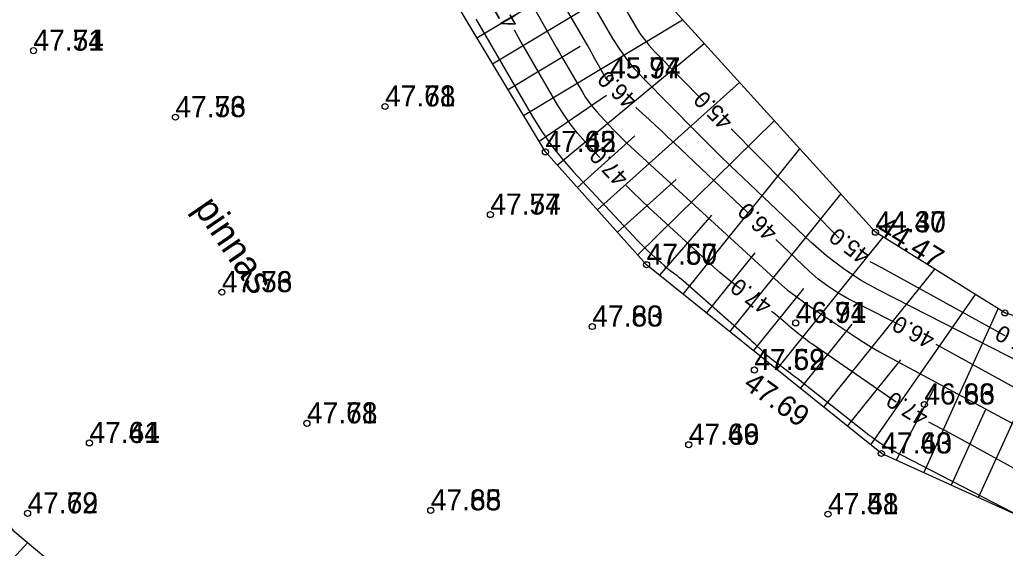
# Model space of a CAD drawing. Extents: x 635184 to 637949, y 6459176 to 6462499.
# Drawn here: x 635822.8 to 635888.3, y 6460772 to 6460807.2 of the extents above; entities that cross this region are included whole.
import ezdxf

# ---------------------------------------------------------------- set-up
doc = ezdxf.new("R2010")
doc.units = 0
for name, color, linetype in [('HALJASTUS', 7, 'Continuous'), ('HORISONTAAL-EH2000', 7, 'Continuous'), ('KORGUS-EH2000', 7, 'Continuous'), ('MOOTKORG', 7, 'Continuous'), ('MOOTKORG-EH2000', 7, 'Continuous'), ('MOOTMPUNKT', 7, 'Continuous'), ('RELJEEF', 7, 'Continuous')]:
    doc.layers.add(name, color=color, linetype=linetype)

msp = doc.modelspace()

# ---------------------------------------------------------------- linework, layer by layer
at = {"layer": 'HORISONTAAL-EH2000'}
for points in [[(635861.908, 6460803.096), (635861.883, 6460803.131), (635861.86, 6460803.168), (635861.766, 6460803.331), (635861.743, 6460803.37), (635861.72, 6460803.41), (635861.697, 6460803.45), (635861.674, 6460803.49), (635861.035, 6460804.619), (635860.921, 6460804.82), (635860.806, 6460805.021), (635860.691, 6460805.222), (635860.575, 6460805.422), (635857.369, 6460810.964), (635857.295, 6460811.091), (635857.221, 6460811.218), (635857.147, 6460811.345), (635857.072, 6460811.472), (635856.784, 6460811.96)], [(635855.63, 6460810.381), (635858.482, 6460805.346), (635858.693, 6460804.973), (635858.906, 6460804.602), (635859.12, 6460804.23), (635859.334, 6460803.86), (635860.218, 6460802.341), (635860.431, 6460801.996), (635860.663, 6460801.665), (635860.912, 6460801.348), (635861.18, 6460801.044), (635862.289, 6460799.856), (635862.569, 6460799.562), (635862.855, 6460799.274), (635863.146, 6460798.991), (635863.442, 6460798.713), (635873.246, 6460789.716), (635873.444, 6460789.539), (635873.647, 6460789.368), (635873.854, 6460789.203), (635874.067, 6460789.043), (635874.925, 6460788.414), (635875.141, 6460788.259), (635875.358, 6460788.105), (635875.576, 6460787.954), (635875.797, 6460787.805), (635878.402, 6460786.062), (635878.914, 6460785.729), (635879.433, 6460785.408), (635879.96, 6460785.1), (635880.494, 6460784.804), (635890.136, 6460779.615)], [(635892.738, 6460782.657), (635879.925, 6460789.188), (635878.705, 6460789.865), (635877.544, 6460790.624), (635876.441, 6460791.466), (635875.396, 6460792.389), (635870.899, 6460796.658), (635870.102, 6460797.421), (635869.312, 6460798.189), (635868.527, 6460798.964), (635867.749, 6460799.746), (635864.288, 6460803.25), (635863.715, 6460803.868), (635863.185, 6460804.518), (635862.698, 6460805.201), (635862.253, 6460805.917), (635860.187, 6460809.489)], [(635862.007, 6460809.729), (635862.204, 6460809.393), (635862.465, 6460808.945), (635862.725, 6460808.496), (635863.765, 6460806.699), (635864.038, 6460806.26), (635864.337, 6460805.841), (635864.662, 6460805.442), (635865.014, 6460805.063), (635868.298, 6460801.738)], [(635853.148, 6460807.2), (635853.21, 6460807.091), (635853.273, 6460806.982), (635853.336, 6460806.873), (635853.398, 6460806.764), (635856.932, 6460800.686), (635857.527, 6460799.727), (635858.172, 6460798.805), (635858.868, 6460797.921), (635859.614, 6460797.075), (635863.881, 6460792.504), (635864.066, 6460792.309), (635864.255, 6460792.119), (635864.447, 6460791.932), (635864.643, 6460791.749), (635865.628, 6460790.845), (635865.729, 6460790.754), (635865.833, 6460790.667), (635865.939, 6460790.582), (635866.048, 6460790.5), (635866.487, 6460790.179), (635866.596, 6460790.097), (635866.703, 6460790.013), (635866.808, 6460789.927), (635866.911, 6460789.839), (635871.047, 6460786.209), (635871.196, 6460786.077), (635871.343, 6460785.943), (635871.489, 6460785.808), (635871.633, 6460785.672), (635872.208, 6460785.122), (635872.354, 6460784.987), (635872.503, 6460784.857), (635872.657, 6460784.731), (635872.814, 6460784.609), (635874.025, 6460783.699), (635874.28, 6460783.507), (635874.533, 6460783.313), (635874.784, 6460783.118), (635875.035, 6460782.921), (635879.033, 6460779.75), (635879.17, 6460779.644), (635879.309, 6460779.539), (635879.449, 6460779.437), (635879.591, 6460779.338), (635880.162, 6460778.944), (635880.306, 6460778.848), (635880.453, 6460778.756), (635880.602, 6460778.669), (635880.755, 6460778.587), (635889.475, 6460774.075)], [(635861.378, 6460798.009), (635860.397, 6460799.06), (635859.89, 6460799.635), (635859.417, 6460800.235), (635858.979, 6460800.862), (635858.575, 6460801.513), (635856.6, 6460804.91), (635856.345, 6460805.351), (635856.091, 6460805.792), (635855.838, 6460806.235), (635855.698, 6460806.48)], [(635871.226, 6460794.321), (635866.321, 6460798.976), (635865.908, 6460799.367), (635865.493, 6460799.756), (635865.076, 6460800.144), (635864.657, 6460800.529), (635863.772, 6460801.342)], [(635870.097, 6460799.916), (635877.286, 6460792.638)], [(635870.725, 6460789.283), (635870.592, 6460789.38), (635870.167, 6460789.7), (635869.752, 6460790.032), (635869.345, 6460790.374), (635868.948, 6460790.729), (635864.679, 6460794.647), (635864.117, 6460795.172), (635863.566, 6460795.708), (635863.134, 6460796.146)], [(635881.453, 6460786.805), (635880.76, 6460787.162), (635877.891, 6460788.624), (635877.191, 6460789.013), (635876.524, 6460789.449), (635875.89, 6460789.933), (635875.289, 6460790.463), (635873.082, 6460792.558)], [(635879.327, 6460791.093), (635879.668, 6460790.919), (635879.88, 6460790.81), (635880.09, 6460790.7), (635880.299, 6460790.588), (635880.507, 6460790.474), (635888.298, 6460786.184)], [(635881.068, 6460781.757), (635875.466, 6460785.623), (635875.325, 6460785.723), (635875.186, 6460785.824), (635875.048, 6460785.927), (635874.912, 6460786.033), (635874.345, 6460786.483), (635874.224, 6460786.58), (635874.105, 6460786.679), (635873.986, 6460786.779), (635873.869, 6460786.88), (635873.404, 6460787.289), (635873.286, 6460787.39), (635873.167, 6460787.488), (635873.045, 6460787.583), (635872.921, 6460787.676), (635872.791, 6460787.771)], [(635883.71, 6460785.596), (635892.68, 6460780.659)], [(635892.305, 6460775.651), (635892.077, 6460775.742), (635891.371, 6460776.052), (635890.677, 6460776.387), (635889.995, 6460776.747), (635885.163, 6460779.403), (635884.882, 6460779.556), (635884.6, 6460779.707), (635884.318, 6460779.857), (635884.034, 6460780.005), (635883.246, 6460780.413)]]:
    msp.add_lwpolyline(points, dxfattribs=at)
at = {"layer": 'KORGUS-EH2000'}
for centre in [(635823.737, 6460805.108), (635879.693, 6460793.037), (635871.651, 6460783.887), (635850.141, 6460774.558)]:
    msp.add_circle(centre, 0.2, dxfattribs=at)
at = {"layer": 'MOOTMPUNKT'}
for centre in [(635823.737, 6460805.108), (635862.058, 6460803.267), (635847.103, 6460801.399), (635833.165, 6460800.688), (635857.763, 6460798.38), (635854.103, 6460794.216), (635879.693, 6460793.037), (635864.488, 6460790.884), (635836.258, 6460789.058), (635888.298, 6460787.68), (635874.399, 6460787.013), (635860.876, 6460786.775), (635871.651, 6460783.887), (635882.949, 6460781.594), (635841.912, 6460780.343), (635827.452, 6460779.038), (635867.289, 6460778.922), (635880.089, 6460778.34), (635850.141, 6460774.558), (635823.343, 6460774.362), (635876.544, 6460774.305)]:
    msp.add_circle(centre, 0.2, dxfattribs=at)
at = {"layer": 'RELJEEF'}
for p, q in [((635854.246, 6460804.223), (635864.652, 6460810.487)), ((635858.185, 6460808.927), (635853.214, 6460805.937)), ((635856.309, 6460800.796), (635866.879, 6460807.159)), ((635858.551, 6460797.502), (635868.303, 6460805.591)), ((635860.069, 6460805.394), (635855.277, 6460802.51)), ((635861.222, 6460794.525), (635870.66, 6460802.992)), ((635861.824, 6460802.136), (635857.34, 6460799.083)), ((635863.894, 6460791.547), (635872.964, 6460800.454)), ((635863.71, 6460799.444), (635859.887, 6460796.013)), ((635866.912, 6460788.936), (635874.665, 6460798.579)), ((635866.46, 6460796.537), (635862.558, 6460793.036)), ((635870.029, 6460786.429), (635877.387, 6460795.579)), ((635868.799, 6460794.171), (635865.353, 6460790.189)), ((635873.146, 6460783.923), (635880.214, 6460792.713)), ((635871.687, 6460791.683), (635868.47, 6460787.683)), ((635876.263, 6460781.416), (635883.635, 6460790.584)), ((635874.91, 6460789.308), (635871.587, 6460785.176)), ((635879.38, 6460778.91), (635886.345, 6460788.897)), ((635882.903, 6460777.061), (635887.856, 6460787.956)), ((635878.133, 6460786.933), (635874.705, 6460782.669)), ((635886.544, 6460775.405), (635891.642, 6460786.619)), ((635881.356, 6460784.557), (635877.822, 6460780.163)), ((635883.726, 6460782.922), (635881.082, 6460777.888)), ((635887.03, 6460781.307), (635884.723, 6460776.233)), ((635819.385, 6460768.108), (635823.354, 6460772.427))]:
    msp.add_line(p, q, dxfattribs=at)
for points in [[(635898.706, 6460784.375), (635888.298, 6460787.68), (635879.693, 6460793.037), (635866.168, 6460807.944), (635860.787, 6460816.971), (635855.571, 6460826.183), (635849.137, 6460834.011), (635842.51, 6460841.618), (635833.163, 6460846.131), (635823.052, 6460849.775)], [(635889.602, 6460774.015), (635880.089, 6460778.34), (635864.488, 6460790.884), (635857.763, 6460798.38), (635852.351, 6460807.371), (635846.956, 6460816.381), (635841.454, 6460825.269), (635834.081, 6460832.027), (635824.773, 6460836.585), (635813.186, 6460838.548), (635805.605, 6460832.376), (635799.509, 6460822.985), (635812.821, 6460788.536), (635816.409, 6460781.62), (635822.369, 6460773.254), (635837.696, 6460760.397), (635844.875, 6460753.768), (635870.57, 6460737.21), (635879.862, 6460732.635), (635893.693, 6460730.486)]]:
    msp.add_lwpolyline(points, dxfattribs=at)

# ---------------------------------------------------------------- texts
at = {"layer": 'HALJASTUS'}
msp.add_text('pinnas', height=1.8, rotation=304.30387, dxfattribs=at).set_placement((635834.346, 6460794.64))
at = {"layer": 'HORISONTAAL-EH2000'}
for s, rotation, p in [('47.0', 119.55534, (635856.05, 6460806.974)), ('46.0', 136.74371, (635863.962, 6460801.918)), ('45.0', 134.64615, (635870.308, 6460800.485)), ('47.0', 133.29303, (635863.358, 6460796.709)), ('46.0', 136.49052, (635873.275, 6460793.134)), ('45.0', 142.86548, (635879.454, 6460791.684)), ('47.0', 143.80565, (635872.909, 6460788.366)), ('46.0', 151.83161, (635883.744, 6460786.202)), ('45.0', 151.15838, (635890.581, 6460785.554)), ('47.0', 148.30944, (635883.317, 6460781.015))]:
    msp.add_text(s, height=1.1, rotation=rotation, dxfattribs=at).set_placement(p)
at = {"layer": 'KORGUS-EH2000'}
for s, p in [('47.71', (635823.737, 6460805.108)), ('47.85', (635850.141, 6460774.558))]:
    msp.add_text(s, height=1.4, dxfattribs=at).set_placement(p)
for s, rotation, p in [('44.47', 327.8587, (635879.693, 6460793.037)), ('47.69', 324.48967, (635870.838, 6460782.747))]:
    msp.add_text(s, height=1.4, rotation=rotation, dxfattribs=at).set_placement(p)
at = {"layer": 'MOOTKORG'}
for s, p in [('47.54', (635823.737, 6460805.108)), ('45.77', (635862.058, 6460803.267)), ('47.61', (635847.103, 6460801.399)), ('47.56', (635833.165, 6460800.688)), ('47.45', (635857.763, 6460798.38)), ('47.57', (635854.103, 6460794.216)), ('44.30', (635879.693, 6460793.037)), ('47.50', (635864.488, 6460790.884)), ('47.56', (635836.258, 6460789.058)), ('47.63', (635860.876, 6460786.775)), ('46.74', (635874.399, 6460787.013)), ('47.52', (635871.651, 6460783.887)), ('46.66', (635882.949, 6460781.594)), ('47.61', (635841.912, 6460780.343)), ('47.44', (635827.452, 6460779.038)), ('47.49', (635867.289, 6460778.922)), ('47.43', (635880.089, 6460778.34)), ('47.62', (635823.343, 6460774.362)), ('47.68', (635850.141, 6460774.558)), ('47.41', (635876.544, 6460774.305))]:
    msp.add_text(s, height=1.4, dxfattribs=at).set_placement(p)
at = {"layer": 'MOOTKORG-EH2000'}
for s, p in [('45.94', (635862.058, 6460803.267)), ('47.78', (635847.103, 6460801.399)), ('47.73', (635833.165, 6460800.688)), ('47.62', (635857.763, 6460798.38)), ('47.74', (635854.103, 6460794.216)), ('44.47', (635879.693, 6460793.037)), ('47.67', (635864.488, 6460790.884)), ('47.73', (635836.258, 6460789.058)), ('47.80', (635860.876, 6460786.775)), ('46.91', (635874.399, 6460787.013)), ('47.69', (635871.651, 6460783.887)), ('46.83', (635882.949, 6460781.594)), ('47.78', (635841.912, 6460780.343)), ('47.61', (635827.452, 6460779.038)), ('47.66', (635867.289, 6460778.922)), ('47.60', (635880.089, 6460778.34)), ('47.79', (635823.343, 6460774.362)), ('47.58', (635876.544, 6460774.305))]:
    msp.add_text(s, height=1.4, dxfattribs=at).set_placement(p)

doc.saveas('drawing.dxf')
